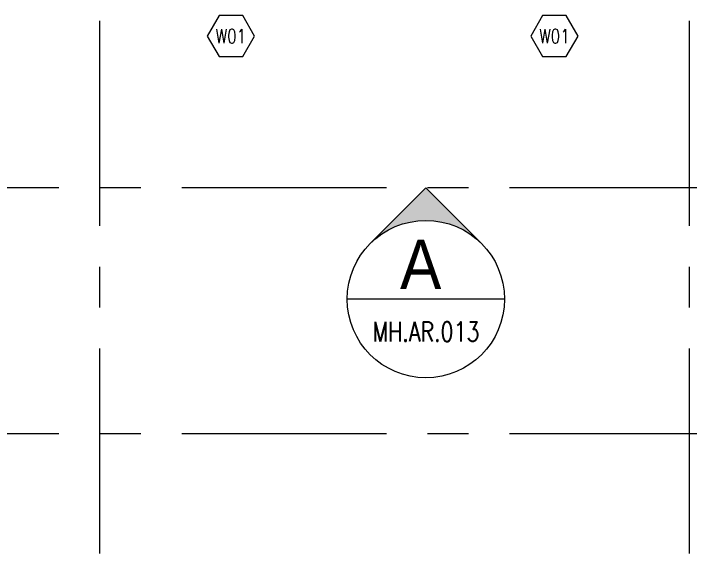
# Model space of a CAD drawing. Extents: x 275967.8 to 276060, y 57291.9 to 57371.4.
# Drawn here: x 276002.48 to 276010.75, y 57291.9 to 57298.49 of the extents above; entities that cross this region are included whole.
import ezdxf
from ezdxf.enums import TextEntityAlignment as Align

# ---------------------------------------------------------------- set-up
doc = ezdxf.new("R2010")
doc.units = 0
doc.header["$MEASUREMENT"] = 0
doc.linetypes.add('2DASHES', pattern=[1.7, 0.75, -0.25, 0.1, -0.25, 0.1, -0.25])
doc.linetypes.add('CENTERX2', pattern=[4, 2.5, -0.5, 0.5, -0.5])
for name, color, linetype in [('AXES', 11, 'CENTERX2'), ('IND-ES', 6, 'CONTINUOUS'), ('IND-ES-L', 6, '2DASHES'), ('IND-ES-TXT', 4, 'CONTINUOUS'), ('SEC-MRK', 7, 'CONTINUOUS'), ('TXT1', 2, 'CONTINUOUS'), ('WIN-BOX', 4, 'CONTINUOUS'), ('WIN-NO', 5, 'CONTINUOUS')]:
    doc.layers.add(name, color=color, linetype=linetype)
doc.styles.add('ROMANS', font='ROMANS.shx', dxfattribs={"width": 0.6})
doc.styles.add('S5', font='simplex.shx', dxfattribs={"width": 0.77})
doc.styles.add('TTXT', font='swisse.ttf', dxfattribs={"width": 0.6})

# ---------------------------------------------------------------- blocks, each defined once
blk = doc.blocks.new('WW1')
at = {"layer": 'WIN-BOX'}
blk.add_lwpolyline([(144.3, -250), (288.7, 0), (144.3, 250), (-144.3, 250), (-288.7, 0), (-144.3, -250)], close=True, dxfattribs=at)
at = {"layer": 'WIN-NO', "style": 'ROMANS', "width": 0.8}
blk.add_attdef('W00', text='', height=170, dxfattribs=at).set_placement((0, 0), align=Align.MIDDLE)
blk = doc.blocks.new('AR1-EL')
at = {"layer": 'IND-ES'}
for q in [(-565.7, 565.7), (565.7, 565.7)]:
    blk.add_line((0, 1131.4), q, dxfattribs=at)
for points in [[(0, 800), (0, 1131.4), (-104.4, 793.2), (-221.3, 910.1)], [(0, 800), (0, 1131.4), (104.4, 793.2), (221.3, 910.1)], [(-104.4, 793.2), (-221.3, 910.1), (-207.1, 772.7), (-282.8, 848.5)], [(104.4, 793.2), (221.3, 910.1), (207.1, 772.7), (282.8, 848.5)], [(-207.1, 772.7), (-282.8, 848.5), (-306.1, 739.1), (-349.2, 782.2)], [(207.1, 772.7), (282.8, 848.5), (306.1, 739.1), (349.2, 782.2)], [(-306.1, 739.1), (-349.2, 782.2), (-400, 692.8), (-419.3, 712.1)], [(306.1, 739.1), (349.2, 782.2), (400, 692.8), (419.3, 712.1)], [(-400, 692.8), (-419.3, 712.1), (-487.3, 634.4), (-491.8, 639.5)], [(400, 692.8), (419.3, 712.1), (487.3, 634.4), (491.8, 639.5)], [(-491.8, 639.5), (-487.3, 634.4), (-565.7, 565.7)], [(491.8, 639.5), (487.3, 634.4), (565.7, 565.7)]]:
    blk.add_solid(points, dxfattribs=at)

msp = doc.modelspace()

# ---------------------------------------------------------------- linework, layer by layer
at = {"layer": 'AXES'}
for p, q in [((276003.5355, 57291.8986), (276003.5355, 57370.7113)), ((276010.7355, 57291.8986), (276010.7355, 57370.3613)), ((275968.5355, 57296.3629), (276036.5755, 57296.3629)), ((275968.5355, 57293.3629), (276036.5755, 57293.3629))]:
    msp.add_line(p, q, dxfattribs=at)
at = {"layer": 'IND-ES'}
msp.add_line((276008.4755, 57295.0028), (276006.5555, 57295.0028), dxfattribs=at)
msp.add_line((276008.4755, 57295.0028), (276006.5555, 57295.0028), dxfattribs=at)
at = {"layer": 'IND-ES-L', "linetype": 'ByBlock'}
msp.add_ellipse((276007.5155, 57295.0028), major_axis=(0.96, 0.0001), ratio=1, start_param=-0.000076, end_param=6.283109, dxfattribs=at)

# ---------------------------------------------------------------- block references
at = {"layer": 'SEC-MRK', "color": 1, "zscale": 0.0012}
for xscale, yscale in [(0.001200000056996942, 0.001199999984237365), (0.001199999998789281, 0.001199999998789281)]:
    msp.add_blockref('AR1-EL', (276007.5155, 57295.0028), dxfattribs=dict(at, xscale=xscale, yscale=yscale))
at = {"layer": 'WIN-NO', "xscale": 0.001, "yscale": 0.001, "zscale": 0.001}
for p in [(276005.1355, 57298.2129), (276009.0855, 57298.2129)]:
    msp.add_blockref('WW1', p, dxfattribs=at).add_auto_attribs({'W00': 'W01'})

# ---------------------------------------------------------------- texts
at = {"layer": 'IND-ES-TXT', "color": 2, "style": 'S5', "width": 0.77}
msp.add_attdef('MH.AR.013', text='AR02', height=0.24, dxfattribs=at).set_placement((276007.5168, 57294.6058), align=Align.MIDDLE)
at = {"layer": 'TXT1', "color": 6, "style": 'TTXT', "width": 0.9}
msp.add_attdef('A', text='C', height=0.6018, dxfattribs=at).set_placement((276007.4522, 57295.1246), align=Align.CENTER)

doc.saveas('drawing.dxf')
